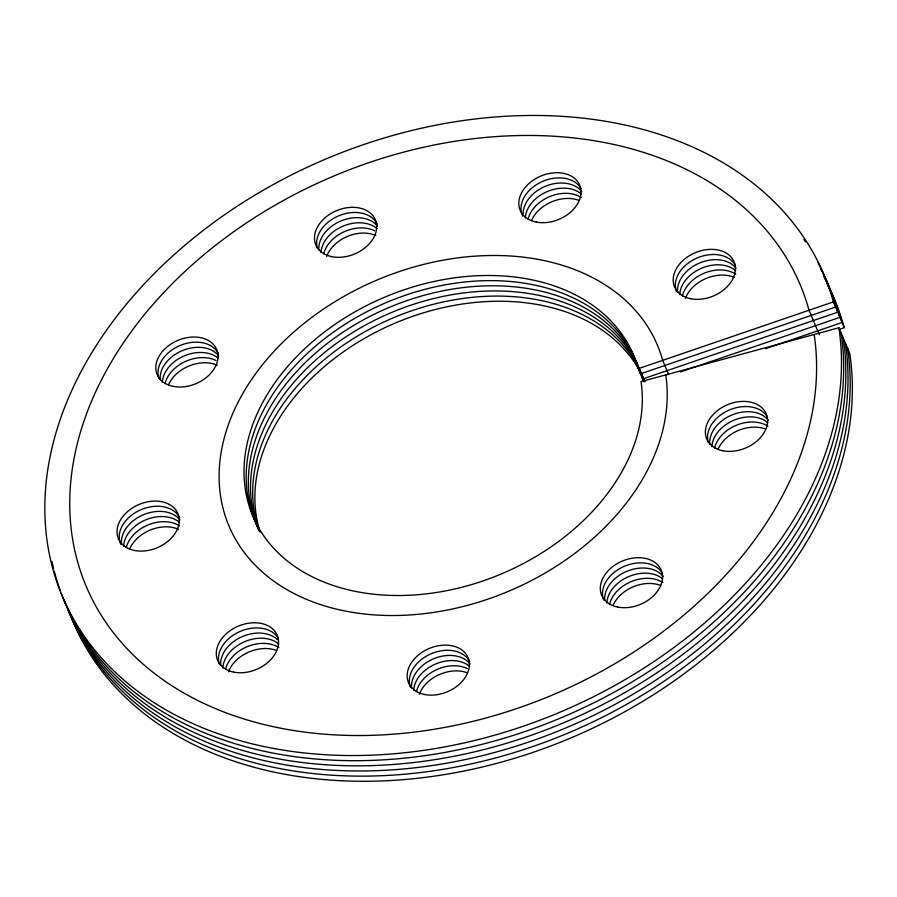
<?xml version="1.0" encoding="UTF-8"?>
<svg xmlns="http://www.w3.org/2000/svg" width="897" height="897" viewBox="0 0 897 897"><rect width="100%" height="100%" fill="white"/><g stroke="black" fill="none" stroke-linecap="round" stroke-linejoin="round"><path stroke-width="1.35" d="M71.009 616.62A413.382 300.349 -22.9 0 0 531.73 752.796A413.382 300.349 -22.9 0 0 849.762 353.508L838.874 327.753L641.019 381.629A206.691 150.18 -22.9 0 1 369.284 593.691A206.691 150.18 -22.9 0 1 315.419 339.212A206.691 150.18 -22.9 0 1 638.283 368.701L833.403 301.897L844.279 327.652L839.009 329.457M680.408 371.963L839.928 317.347A413.382 300.349 -22.9 0 0 823.962 276.052M765.646 348.675L842.104 322.505A413.382 300.349 -22.9 0 0 824.22 277.521M819.353 334.716L809.016 310.25A387.538 281.58 -22.9 0 0 203.641 254.961A387.538 281.58 -22.9 0 0 304.655 732.109A387.538 281.58 -22.9 0 0 814.151 334.491M668.657 374.509L662.67 360.347A232.525 168.95 -22.9 0 0 299.452 327.17A232.525 168.95 -22.9 0 0 360.056 613.47A232.525 168.95 -22.9 0 0 665.753 374.89M638.283 368.701L643.721 381.573M718.105 449.173A32.292 23.468 -22.9 0 1 765.623 429.102M419.37 694.222A32.292 23.468 -22.9 0 1 467.415 672.84M613.043 605.475A32.292 23.468 -22.9 0 1 660.562 585.416M326.699 256.407A32.292 23.468 -22.9 0 1 375.821 235.485M228.511 671.853A32.292 23.468 -22.9 0 1 276.556 650.482M685.398 298.432A32.292 23.468 -22.9 0 1 734.52 277.498M129.762 548.863A32.292 23.468 -22.9 0 1 178.368 529.241M168.535 384.791A32.292 23.468 -22.9 0 1 217.141 365.169M531.54 220.483A32.292 23.468 -22.9 0 1 579.07 200.412M708.338 442.58A32.292 23.468 -22.9 0 1 729.261 410.041A32.292 23.468 -22.9 0 1 767.496 417.15M410.546 687.472A32.292 23.468 -22.9 0 1 431.053 653.778A32.292 23.468 -22.9 0 1 469.86 661.964M603.692 600.048A32.292 23.468 -22.9 0 1 623.426 566.691A32.292 23.468 -22.9 0 1 662.434 573.452M317.448 248.503A32.292 23.468 -22.9 0 1 339.156 215.639A32.292 23.468 -22.9 0 1 377.177 224.16M219.272 663.948A32.292 23.468 -22.9 0 1 240.194 631.41A32.292 23.468 -22.9 0 1 278.429 638.518M676.562 291.693A32.292 23.468 -22.9 0 1 696.307 258.336A32.292 23.468 -22.9 0 1 735.316 265.097M120.904 544.546A32.292 23.468 -22.9 0 1 140.156 510.068A32.292 23.468 -22.9 0 1 179.725 517.917M158.78 378.198A32.292 23.468 -22.9 0 1 180.476 345.334A32.292 23.468 -22.9 0 1 218.498 353.844M522.682 216.166A32.292 23.468 -22.9 0 1 541.171 182.046A32.292 23.468 -22.9 0 1 580.942 188.46M709.785 444.082A32.292 23.468 -22.9 0 1 732.221 414.863A32.292 23.468 -22.9 0 1 768.292 420.233M411.577 687.808A32.292 23.468 -22.9 0 1 434.002 658.6A32.292 23.468 -22.9 0 1 470.073 663.971M604.724 600.385A32.292 23.468 -22.9 0 1 627.16 571.176A32.292 23.468 -22.9 0 1 663.231 576.536M318.895 250.005A32.292 23.468 -22.9 0 1 341.331 220.797A32.292 23.468 -22.9 0 1 377.402 226.167M220.718 665.451A32.292 23.468 -22.9 0 1 241.596 636.904A32.292 23.468 -22.9 0 1 277.543 639.729M677.605 292.03A32.292 23.468 -22.9 0 1 700.03 262.821A32.292 23.468 -22.9 0 1 736.101 268.181M121.454 543.773A32.292 23.468 -22.9 0 1 143.879 514.553A32.292 23.468 -22.9 0 1 179.949 519.924M160.227 379.7A32.292 23.468 -22.9 0 1 182.652 350.48A32.292 23.468 -22.9 0 1 218.722 355.851M523.231 215.381A32.292 23.468 -22.9 0 1 545.656 186.172A32.292 23.468 -22.9 0 1 581.727 191.543M711.904 446.695A32.292 23.468 -22.9 0 1 733.623 420.345A32.292 23.468 -22.9 0 1 767.843 422.655M413.696 690.432A32.292 23.468 -22.9 0 1 435.404 664.072A32.292 23.468 -22.9 0 1 469.636 666.381M606.843 602.997A32.292 23.468 -22.9 0 1 628.562 576.648A32.292 23.468 -22.9 0 1 662.782 578.957M321.014 252.629A32.292 23.468 -22.9 0 1 342.732 226.268A32.292 23.468 -22.9 0 1 376.953 228.578M222.826 668.074A32.292 23.468 -22.9 0 1 244.545 641.714A32.292 23.468 -22.9 0 1 278.776 644.024M679.713 294.642A32.292 23.468 -22.9 0 1 701.432 268.293A32.292 23.468 -22.9 0 1 735.652 270.602M123.562 546.385A32.292 23.468 -22.9 0 1 145.28 520.036A32.292 23.468 -22.9 0 1 179.501 522.334M162.335 382.313A32.292 23.468 -22.9 0 1 184.053 355.963A32.292 23.468 -22.9 0 1 218.285 358.262M525.339 218.005A32.292 23.468 -22.9 0 1 547.058 191.644A32.292 23.468 -22.9 0 1 581.278 193.954M714.629 447.951A32.292 23.468 -22.9 0 1 736.572 425.167A32.292 23.468 -22.9 0 1 767.91 426.221M416.421 691.677A32.292 23.468 -22.9 0 1 467.359 668.624M609.568 604.253A32.292 23.468 -22.9 0 1 631.51 581.469A32.292 23.468 -22.9 0 1 662.849 582.534M323.739 253.873A32.292 23.468 -22.9 0 1 374.677 230.809M225.551 669.319A32.292 23.468 -22.9 0 1 247.494 646.546A32.292 23.468 -22.9 0 1 278.844 647.6M682.438 295.898A32.292 23.468 -22.9 0 1 704.38 273.114A32.292 23.468 -22.9 0 1 735.731 274.179M126.286 547.63A32.292 23.468 -22.9 0 1 148.229 524.857A32.292 23.468 -22.9 0 1 179.579 525.911M165.059 383.557A32.292 23.468 -22.9 0 1 216.009 360.504M528.064 219.249A32.292 23.468 -22.9 0 1 550.007 196.477A32.292 23.468 -22.9 0 1 581.357 197.531M260.108 532.112A206.691 150.18 -22.9 0 1 402.697 320.027A206.691 150.18 -22.9 0 1 644.797 381.685M827.045 283.901A413.382 300.349 -22.9 0 1 844.279 327.652M838.874 327.753A413.382 300.349 -22.9 0 1 295.416 751.888A413.382 300.349 -22.9 0 1 187.675 242.919A413.382 300.349 -22.9 0 1 833.403 301.897M841.05 332.91A413.382 300.349 -22.9 0 1 521.224 732.804A413.382 300.349 -22.9 0 1 61.31 593.433M60.357 590.831A413.382 300.349 -22.9 0 1 54.201 570.918M53.517 568.216A413.382 300.349 -22.9 0 1 51.97 561.432M803.869 239.51A413.382 300.349 -22.9 0 1 805.461 241.809M817.694 262.07A413.382 300.349 -22.9 0 1 835.578 307.054L640.458 373.847A206.691 150.18 -22.9 0 0 391.384 300.461A206.691 150.18 -22.9 0 0 258.033 527.761M843.225 338.057A413.382 300.349 -22.9 0 1 524.297 737.648A413.382 300.349 -22.9 0 1 63.979 599.88M820.52 268.45A413.382 300.349 -22.9 0 1 837.753 312.201L642.633 379.005A206.691 150.18 -22.9 0 0 396.138 304.588A206.691 150.18 -22.9 0 0 258.448 529.275M845.411 343.203A413.382 300.349 -22.9 0 1 529.174 741.886A413.382 300.349 -22.9 0 1 67.679 608.895M259.009 530.71A206.691 150.18 -22.9 0 1 399.199 309.398A206.691 150.18 -22.9 0 1 644.068 381.561M847.587 348.361A413.382 300.349 -22.9 0 1 528.647 747.952A413.382 300.349 -22.9 0 1 68.329 610.173M259.233 530.811A206.691 150.18 -22.9 0 1 401.385 314.533A206.691 150.18 -22.9 0 1 644.562 381.584M722.87 450.776A32.292 23.468 -22.9 0 0 767.518 419.011A32.292 23.468 -22.9 0 0 719.046 409.402A32.292 23.468 -22.9 0 0 722.87 450.776M424.651 694.513A32.292 23.468 -22.9 0 0 469.31 662.748A32.292 23.468 -22.9 0 0 420.839 653.128A32.292 23.468 -22.9 0 0 424.651 694.513M617.809 607.078A32.292 23.468 -22.9 0 0 662.457 575.325A32.292 23.468 -22.9 0 0 613.985 565.704A32.292 23.468 -22.9 0 0 617.809 607.078M331.98 256.699A32.292 23.468 -22.9 0 0 376.628 224.945A32.292 23.468 -22.9 0 0 328.156 215.325A32.292 23.468 -22.9 0 0 331.98 256.699M233.792 672.145A32.292 23.468 -22.9 0 0 278.451 640.391A32.292 23.468 -22.9 0 0 229.98 630.77A32.292 23.468 -22.9 0 0 233.792 672.145M690.679 298.723A32.292 23.468 -22.9 0 0 735.338 266.97A32.292 23.468 -22.9 0 0 686.867 257.349A32.292 23.468 -22.9 0 0 690.679 298.723M134.528 550.466A32.292 23.468 -22.9 0 0 179.176 518.701A32.292 23.468 -22.9 0 0 130.704 509.092A32.292 23.468 -22.9 0 0 134.528 550.466M173.3 386.394A32.292 23.468 -22.9 0 0 217.96 354.629A32.292 23.468 -22.9 0 0 169.488 345.02A32.292 23.468 -22.9 0 0 173.3 386.394M536.305 222.086A32.292 23.468 -22.9 0 0 580.953 190.321A32.292 23.468 -22.9 0 0 532.493 180.701A32.292 23.468 -22.9 0 0 536.305 222.086"/></g></svg>
